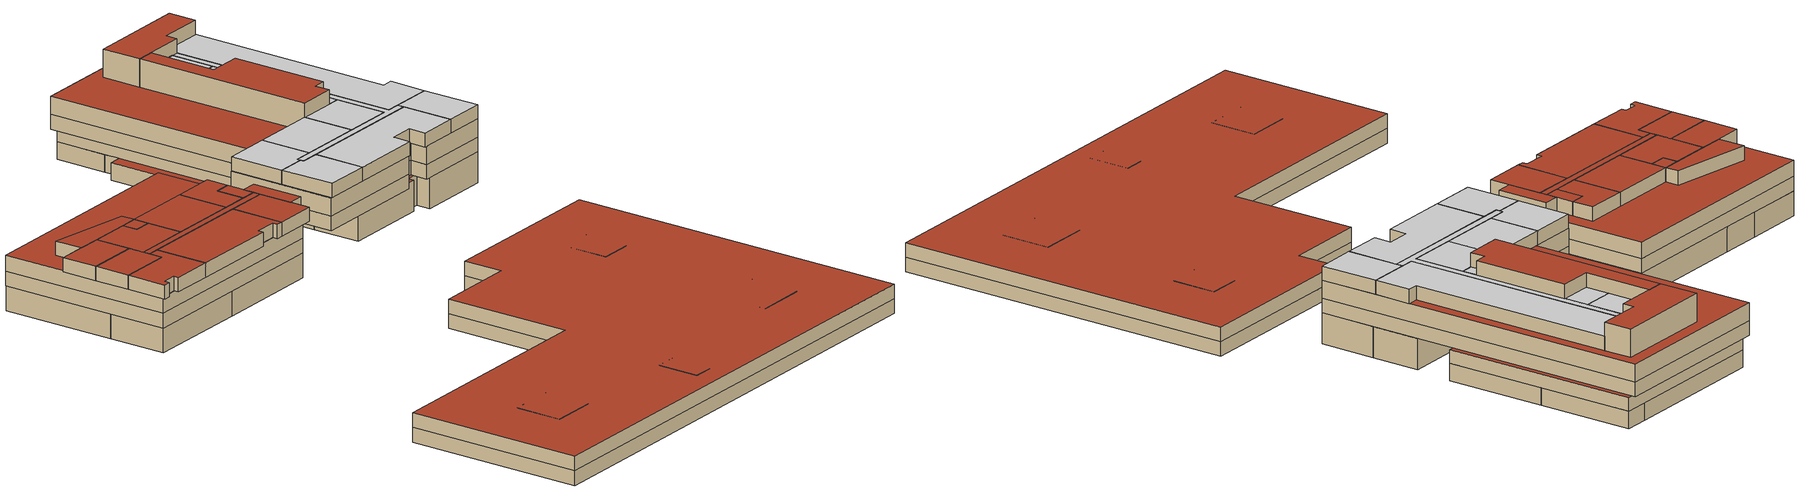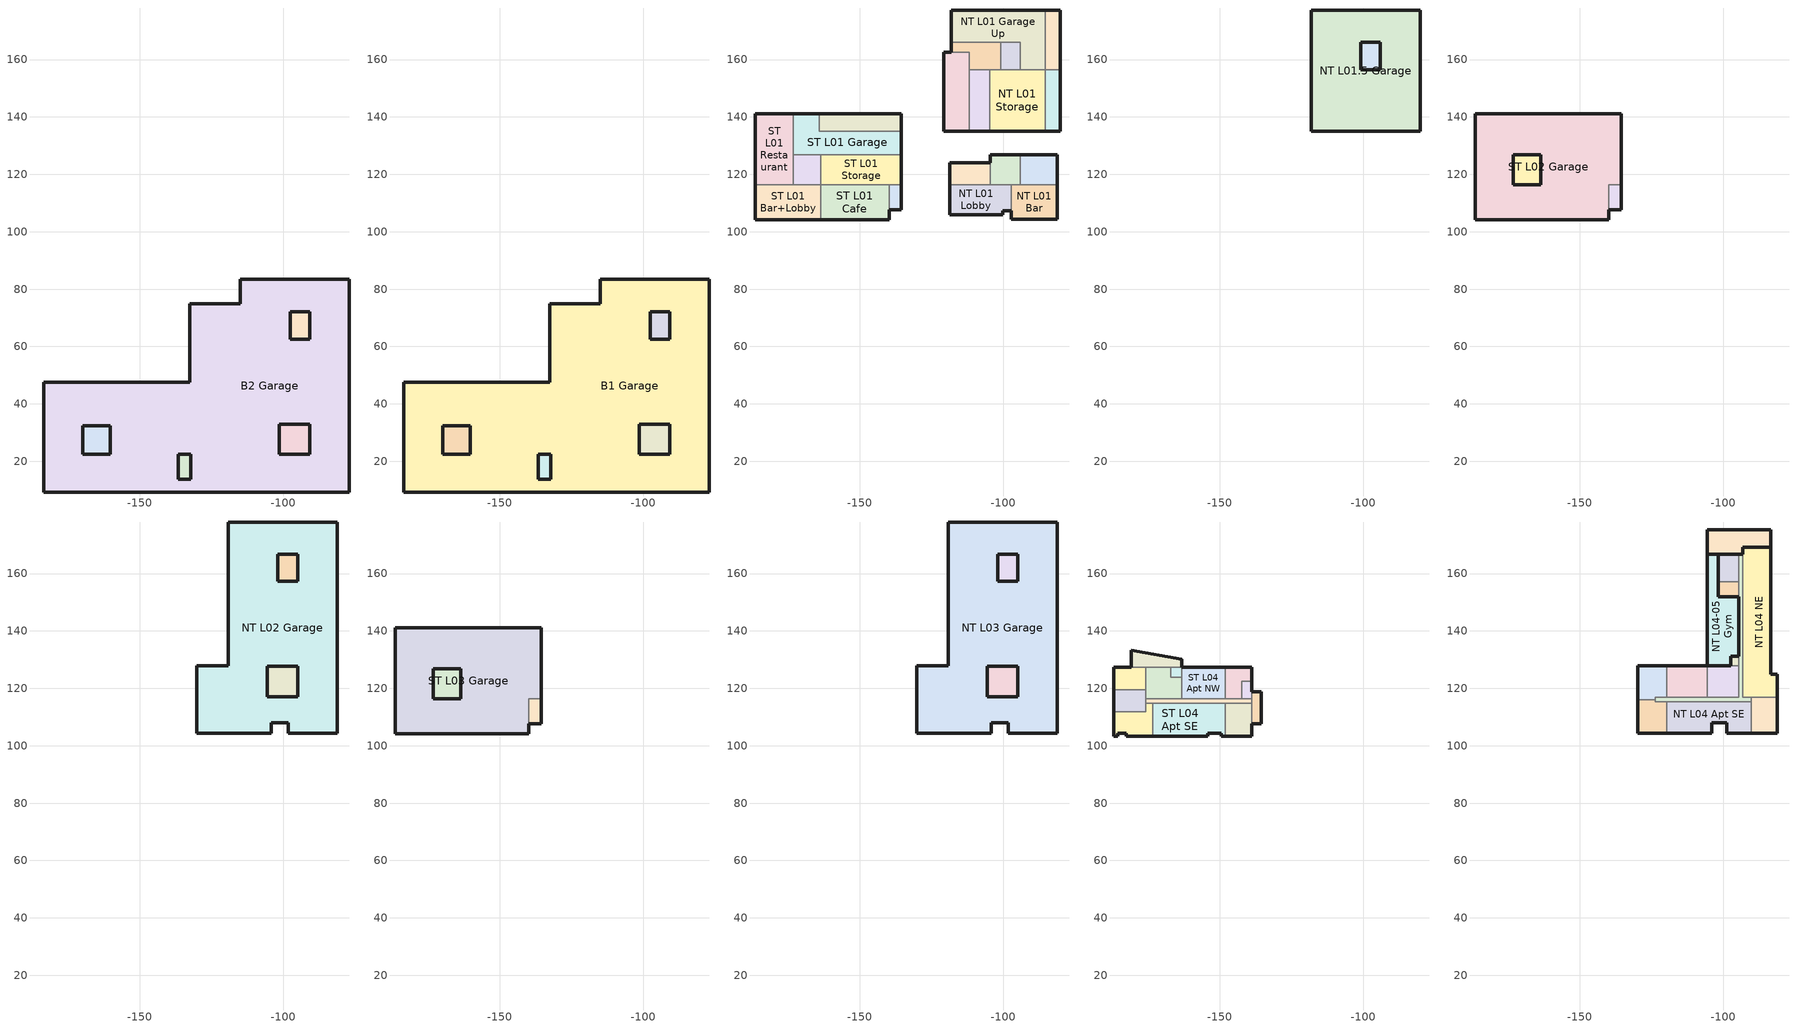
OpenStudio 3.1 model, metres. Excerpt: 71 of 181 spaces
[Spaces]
B2 NT Elevator W
 floor ground: -90.81,72.05 -90.81,62.55 -97.72,62.55 -97.72,72.05 z-6.1
 wall outside: -90.81,72.05 -97.72,72.05 -97.72,62.55 -90.81,62.55 -90.81,72.05 z-6.1:-3.05
B2 ST Stairs
 floor ground: -132.34,22.5 -132.34,13.66 -136.63,13.66 -136.63,22.5 z-6.1
 wall outside: -132.34,22.5 -136.63,22.5 -136.63,13.66 -132.34,13.66 -132.34,22.5 z-6.1:-3.05
B2 ST Elevator
 floor ground: -169.96,32.4 -160.41,32.4 -160.41,22.5 -169.96,22.5 z-6.1
 wall outside: -169.96,22.5 -160.41,22.5 -160.41,32.4 -169.96,32.4 -169.96,22.5 z-6.1:-3.05
B2 NT Elevator E
 floor ground: -90.81,32.96 -90.81,22.4 -101.39,22.4 -101.39,32.96 z-6.1
 wall outside: -90.81,22.4 -90.81,32.96 -101.39,32.96 -101.39,22.4 -90.81,22.4 z-6.1:-3.05
B2 Garage
 floor ground: -76.99,83.41 -76.99,9.29 -183.57,9.29 -183.57,47.47 -132.62,47.47 -132.62,74.87 -115.15,74.87 -115.15,83.41 z-6.1
 wall outside: -115.15,83.41 -115.15,74.87 -132.62,74.87 -132.62,47.47 -183.57,47.47 -183.57,9.29 -76.99,9.29 -76.99,83.41 -115.15,83.41 z-6.1:-3.05
B1 Garage
 floor to B2 Garage: -76.99,83.41 -76.99,9.29 -183.57,9.29 -183.57,47.47 -132.62,47.47 -132.62,74.87 -115.15,74.87 -115.15,83.41 z-3.05
 wall outside: -132.62,74.87 -132.62,47.47 -183.57,47.47 -183.57,9.29 -76.99,9.29 -76.99,83.41 -115.15,83.41 -115.15,74.87 -132.62,74.87 z-3.05:0
 roof outside: -76.99,9.29 -76.99,83.41 -115.15,83.41 -115.15,74.87 -132.62,74.87 -132.62,47.47 -183.57,47.47 -183.57,9.29 z0
B1 ST Stairs
 floor to B2 ST Stairs: -132.34,22.5 -132.34,13.66 -136.63,13.66 -136.63,22.5 z-3.05
 wall outside: -132.34,22.5 -136.63,22.5 -136.63,13.66 -132.34,13.66 -132.34,22.5 z-3.05:0
 roof outside: -132.34,13.66 -132.34,22.5 -136.63,22.5 -136.63,13.66 z0
B1 NT Elevator E
 floor to B2 NT Elevator E: -90.81,32.96 -90.81,22.4 -101.39,22.4 -101.39,32.96 z-3.05
 wall outside: -101.39,22.4 -90.81,22.4 -90.81,32.96 -101.39,32.96 -101.39,22.4 z-3.05:0
 roof outside: -90.81,22.4 -90.81,32.96 -101.39,32.96 -101.39,22.4 z0
B1 ST Elevator
 floor to B2 ST Elevator: -169.96,32.4 -160.41,32.4 -160.41,22.5 -169.96,22.5 z-3.05
 wall outside: -169.96,32.4 -169.96,22.5 -160.41,22.5 -160.41,32.4 -169.96,32.4 z-3.05:0
 roof outside: -160.41,22.5 -160.41,32.4 -169.96,32.4 -169.96,22.5 z0
B1 NT Elevator W
 floor to B2 NT Elevator W: -90.81,72.05 -90.81,62.55 -97.72,62.55 -97.72,72.05 z-3.05
 wall outside: -97.72,72.05 -97.72,62.55 -90.81,62.55 -90.81,72.05 -97.72,72.05 z-3.05:0
 roof outside: -90.81,62.55 -90.81,72.05 -97.72,72.05 -97.72,62.55 z0
ST L01 Bar+Lobby
 floor ground: -163.66,116.45 -163.66,104.11 -186.47,104.11 -186.47,116.45 z0
 wall outside: -186.47,116.45 -186.47,104.11 -163.66,104.11 z0:5.18
 wall to ST L01 Elevator: -163.66,116.45 -173.21,116.45 z0:5.18
 wall to ST L01 Cafe: -163.66,104.11 -163.66,116.45 z0:5.18
 wall to ST L01 Restaurant: -173.21,116.45 -186.47,116.45 z0:5.18
 roof outside: -163.66,104.11 -163.66,116.45 -186.47,116.45 -186.47,104.11 z5.18
ST L01 Cafe
 floor ground: -139.89,116.45 -139.89,104.11 -163.66,104.11 -163.66,116.45 z0
 wall outside: -163.66,104.11 -139.89,104.11 -139.89,107.62 z0:5.18
 wall to ST L01 Storage: -139.89,116.45 -163.66,116.45 z0:5.18
 wall to ST L01 Stairs: -139.89,107.62 -139.89,116.45 z0:5.18
 roof outside: -139.89,104.11 -139.89,116.45 -163.66,116.45 -163.66,104.11 z5.18
ST L01 Stairs
 floor ground: -139.89,116.45 -135.6,116.45 -135.6,107.62 -139.89,107.62 z0
 wall outside: -139.89,107.62 -135.6,107.62 -135.6,116.45 z0:5.18
 wall to ST L01 Storage: -135.6,116.45 -139.89,116.45 z0:5.18
 roof outside: -135.6,107.62 -135.6,116.45 -139.89,116.45 -139.89,107.62 z5.18
ST L01 Restaurant
 floor ground: -186.47,141.14 -173.21,141.14 -173.21,116.45 -186.47,116.45 z0
 wall outside: -173.21,141.14 -186.47,141.14 -186.47,116.45 z0:5.18
 wall to ST L01 Garage: -173.21,126.82 -173.21,141.14 z0:5.18
 wall to ST L01 Elevator: -173.21,116.45 -173.21,126.82 z0:5.18
 roof outside: -173.21,116.45 -173.21,141.14 -186.47,141.14 -186.47,116.45 z5.18
ST L01 Elevator
 floor ground: -163.66,126.82 -163.66,116.45 -173.21,116.45 -173.21,126.82 z0
 wall to ST L01 Garage: -163.66,126.82 -173.21,126.82 z0:5.18
 wall to ST L01 Storage: -163.66,116.45 -163.66,126.82 z0:5.18
 roof outside: -173.21,116.45 -163.66,116.45 -163.66,126.82 -173.21,126.82 z5.18
ST L01 Storage
 floor ground: -135.6,126.82 -135.6,116.45 -163.66,116.45 -163.66,126.82 z0
 wall outside: -135.6,116.45 -135.6,126.82 z0:5.18
 wall to ST L01 Garage: -135.6,126.82 -163.66,126.82 z0:5.18
 roof outside: -135.6,116.45 -135.6,126.82 -163.66,126.82 -163.66,116.45 z5.18
ST L01 Garage
 floor ground: -164.27,141.14 -164.27,135.05 -135.6,135.05 -135.6,126.82 -173.21,126.82 -173.21,141.14 z0
 wall outside: -164.27,141.14 -173.21,141.14 / -135.6,126.82 -135.6,135.05 z0:5.18
 wall to ST L01 Elec/Mech: -135.6,135.05 -164.27,135.05 -164.27,141.14 z0:5.18
 roof outside: -135.6,126.82 -135.6,135.05 -164.27,135.05 -164.27,141.14 -173.21,141.14 -173.21,126.82 z5.18
ST L01 Elec/Mech
 floor ground: -164.27,141.14 -135.6,141.14 -135.6,135.05 -164.27,135.05 z0
 wall outside: -135.6,135.05 -135.6,141.14 -164.27,141.14 z0:5.18
 roof outside: -135.6,135.05 -135.6,141.14 -164.27,141.14 -164.27,135.05 z5.18
NT L01 Bar
 floor ground: -81.27,116.35 -81.27,104.26 -97.27,104.26 -97.27,116.35 z0
 wall outside: -97.27,107.32 -97.27,104.26 -81.27,104.26 -81.27,116.35 z0:6.45
 wall to NT L01 Lobby: -97.27,116.35 -97.27,107.32 z0:6.45
 wall to NT L01 Elevator E: -94.07,116.35 -97.27,116.35 z0:6.45
 wall to NT L01 Loading: -81.27,116.35 -94.07,116.35 z0:6.45
 roof outside: -81.27,104.26 -81.27,116.35 -97.27,116.35 -97.27,104.26 z6.45
NT L01 Lobby
 floor ground: -118.81,116.35 -97.27,116.35 -97.27,107.32 -100.21,107.32 -100.21,105.95 -118.81,105.95 z0
 wall outside: -118.81,116.35 -118.81,105.95 -100.21,105.95 -100.21,107.32 -97.27,107.32 z0:6.45
 wall to NT L01 Elevator E: -97.27,116.35 -104.65,116.35 z0:6.45
 wall to NT L01 Mgmt: -104.65,116.35 -118.81,116.35 z0:6.45
 roof outside: -100.21,105.95 -100.21,107.32 -97.27,107.32 -97.27,116.35 -118.81,116.35 -118.81,105.95 z6.45
NT L01 Mgmt
 floor ground: -104.65,124.09 -104.65,116.35 -118.81,116.35 -118.81,124.09 z0
 wall outside: -104.65,124.09 -118.81,124.09 -118.81,116.35 z0:6.45
 wall to NT L01 Elevator E: -104.65,116.35 -104.65,124.09 z0:6.45
 roof outside: -104.65,116.35 -104.65,124.09 -118.81,124.09 -118.81,116.35 z6.45
NT L01 Elevator E
 floor ground: -94.07,126.82 -94.07,116.35 -104.65,116.35 -104.65,126.82 z0
 wall outside: -94.07,126.82 -104.65,126.82 -104.65,124.09 z0:6.45
 wall to NT L01 Loading: -94.07,116.35 -94.07,126.82 z0:6.45
 roof outside: -94.07,116.35 -94.07,126.82 -104.65,126.82 -104.65,116.35 z6.45
NT L01 Loading
 floor ground: -81.27,126.82 -81.27,116.35 -94.07,116.35 -94.07,126.82 z0
 wall outside: -81.27,116.35 -81.27,126.82 -94.07,126.82 z0:6.45
 roof outside: -81.27,116.35 -81.27,126.82 -94.07,126.82 -94.07,116.35 z6.45
NT L01 Storage Bike
 floor ground: -111.93,162.63 -111.93,135.05 -120.86,135.05 -120.86,162.63 z0
 wall outside: -118.25,162.63 -120.86,162.63 -120.86,135.05 -111.93,135.05 z0:3.66
 wall to NT L01 Corridor: -111.93,156.51 -111.93,162.63 -118.25,162.63 z0:3.66
 wall to NT L01 Garage Dn: -111.93,135.05 -111.93,156.51 z0:3.66
 roof outside: -111.93,135.05 -111.93,162.63 -120.86,162.63 -120.86,135.05 z3.66
NT L01 Garage Dn
 floor ground: -104.78,156.51 -104.78,135.05 -111.93,135.05 -111.93,156.51 z0
 wall outside: -111.93,135.05 -104.78,135.05 z0:3.66
 wall to NT L01 Corridor: -104.78,156.51 -111.93,156.51 z0:3.66
 wall to NT L01 Storage: -104.78,135.05 -104.78,156.51 z0:3.66
 roof outside: -104.78,135.05 -104.78,156.51 -111.93,156.51 -111.93,135.05 z3.66
NT L01 Storage
 floor ground: -85.48,156.51 -85.48,135.05 -104.78,135.05 -104.78,156.51 z0
 wall outside: -104.78,135.05 -85.48,135.05 z0:3.66
 wall to NT L01 Corridor: -100.98,156.51 -104.78,156.51 z0:3.66
 wall to NT L01 Elevator W: -94.07,156.51 -100.98,156.51 z0:3.66
 wall to NT L01 Garage Up: -85.48,156.51 -94.07,156.51 z0:3.66
 wall to NT L01 Misc: -85.48,135.05 -85.48,156.51 z0:3.66
 roof outside: -85.48,135.05 -85.48,156.51 -104.78,156.51 -104.78,135.05 z3.66
NT L01 Misc
 floor ground: -80.25,156.51 -80.25,135.05 -85.48,135.05 -85.48,156.51 z0
 wall outside: -85.48,135.05 -80.25,135.05 -80.25,156.51 z0:3.66
 wall to NT L01 Elec/Mech: -80.25,156.51 -85.48,156.51 z0:3.66
 roof outside: -80.25,135.05 -80.25,156.51 -85.48,156.51 -85.48,135.05 z3.66
NT L01 Garage Up
 floor ground: -85.48,177.21 -85.48,156.51 -94.07,156.51 -94.07,166.01 -118.25,166.01 -118.25,177.21 z0
 wall outside: -85.48,177.21 -118.25,177.21 -118.25,166.01 z0:3.66
 wall to NT L01 Elec/Mech: -85.48,156.51 -85.48,177.21 z0:3.66
 wall to NT L01 Elevator W: -100.98,166.01 -94.07,166.01 -94.07,156.51 z0:3.66
 wall to NT L01 Corridor: -118.25,166.01 -100.98,166.01 z0:3.66
 roof outside: -85.48,156.51 -85.48,177.21 -118.25,177.21 -118.25,166.01 -94.07,166.01 -94.07,156.51 z3.66
NT L01 Corridor
 floor ground: -100.98,166.01 -100.98,156.51 -111.93,156.51 -111.93,162.63 -118.25,162.63 -118.25,166.01 z0
 wall outside: -118.25,166.01 -118.25,162.63 z0:3.66
 wall to NT L01 Elevator W: -100.98,156.51 -100.98,166.01 z0:3.66
 roof outside: -100.98,156.51 -100.98,166.01 -118.25,166.01 -118.25,162.63 -111.93,162.63 -111.93,156.51 z3.66
NT L01 Elevator W
 floor ground: -94.07,166.01 -94.07,156.51 -100.98,156.51 -100.98,166.01 z0
NT L01 Elec/Mech
 floor ground: -80.25,177.21 -80.25,156.51 -85.48,156.51 -85.48,177.21 z0
 wall outside: -80.25,156.51 -80.25,177.21 -85.48,177.21 z0:3.66
 roof outside: -80.25,156.51 -80.25,177.21 -85.48,177.21 -85.48,156.51 z3.66
NT L01.5 Garage
 floor ground: -80.25,177.21 -80.25,135.05 -118.25,135.05 -118.25,177.21 z3.66
 wall outside: -80.25,177.21 -118.25,177.21 -118.25,135.05 -80.25,135.05 -80.25,177.21 z3.66:6.45
 roof outside: -80.25,135.05 -80.25,177.21 -118.25,177.21 -118.25,135.05 z6.45
NT L01.5 Elevator W
 floor to NT L01 Elevator W: -94.07,166.01 -94.07,156.51 -100.98,156.51 -100.98,166.01 z3.66
 wall outside: -100.98,166.01 -100.98,156.51 -94.07,156.51 -94.07,166.01 -100.98,166.01 z3.66:6.45
 roof outside: -94.07,156.51 -94.07,166.01 -100.98,166.01 -100.98,156.51 z6.45
ST L02 Garage
 floor ground: -186.5,141.14 -135.6,141.14 -135.6,116.45 -139.91,116.45 -139.91,104.11 -186.5,104.11 z5.18
 wall outside: -135.6,116.45 -135.6,141.14 -186.5,141.14 -186.5,104.11 -139.91,104.11 -139.91,107.62 z5.18:8.23
 wall to ST L02 Stair: -139.91,107.62 -139.91,116.45 -135.6,116.45 z5.18:8.23
ST L02 Stair
 floor ground: -135.6,116.45 -135.6,107.62 -139.91,107.62 -139.91,116.45 z5.18
 wall outside: -139.91,107.62 -135.6,107.62 -135.6,116.45 z5.18:8.23
ST L02 Elevator
 floor ground: -163.69,126.82 -163.69,116.45 -173.24,116.45 -173.24,126.82 z5.18
 wall outside: -163.69,126.82 -173.24,126.82 -173.24,116.45 -163.69,116.45 -163.69,126.82 z5.18:8.23
NT L02 Garage
 floor ground: -119.26,177.97 -81.27,177.97 -81.27,104.26 -98.28,104.26 -98.28,108.07 -104.28,108.07 -104.28,104.26 -130.18,104.26 -130.18,127.88 -119.26,127.88 z6.45
 wall outside: -98.28,104.26 -81.27,104.26 -81.27,177.97 -119.26,177.97 -119.26,127.88 -130.18,127.88 -130.18,104.26 -104.28,104.26 -104.28,108.07 -98.28,108.07 -98.28,104.26 z6.45:9.5
NT L02 Elevator E
 floor ground: -95.08,127.68 -95.08,117.11 -105.67,117.11 -105.67,127.68 z6.45
 wall outside: -105.67,127.68 -105.67,117.11 -95.08,117.11 -95.08,127.68 -105.67,127.68 z6.45:9.5
NT L02 Elevator W
 floor ground: -95.08,166.77 -95.08,157.27 -101.99,157.27 -101.99,166.77 z6.45
 wall outside: -101.99,166.77 -101.99,157.27 -95.08,157.27 -95.08,166.77 -101.99,166.77 z6.45:9.5
ST L03 Garage
 floor to ST L02 Garage: -135.6,141.14 -135.6,116.45 -139.91,116.45 -139.91,104.11 -186.5,104.11 -186.5,141.14 z8.23
 wall outside: -135.6,116.45 -135.6,141.14 -186.5,141.14 -186.5,104.11 -139.91,104.11 -139.91,107.62 z8.23:11.58
 wall to ST L03 Stairs: -139.91,107.62 -139.91,116.45 -135.6,116.45 z8.23:11.58
 roof outside: -139.91,104.11 -139.91,116.45 -135.6,116.45 -135.6,141.14 -186.5,141.14 -186.5,104.11 z11.58
ST L03 Stairs
 floor to ST L02 Stair: -135.6,116.45 -135.6,107.62 -139.91,107.62 -139.91,116.45 z8.23
 wall outside: -139.91,107.62 -135.6,107.62 -135.6,116.45 z8.23:11.58
 roof outside: -135.6,107.62 -135.6,116.45 -139.91,116.45 -139.91,107.62 z11.58
ST L03 Elevator
 floor to ST L02 Elevator: -163.69,126.82 -163.69,116.45 -173.24,116.45 -173.24,126.82 z8.23
 wall outside: -163.69,126.82 -173.24,126.82 -173.24,116.45 -163.69,116.45 -163.69,126.82 z8.23:11.58
 roof outside: -163.69,116.45 -163.69,126.82 -173.24,126.82 -173.24,116.45 z11.58
NT L03 Garage
 floor to NT L02 Garage: -81.27,177.97 -81.27,104.26 -98.28,104.26 -98.28,108.07 -104.28,108.07 -104.28,104.26 -130.18,104.26 -130.18,127.88 -119.26,127.88 -119.26,177.97 z9.5
 wall outside: -98.28,104.26 -81.27,104.26 -81.27,177.97 -119.26,177.97 -119.26,127.88 -130.18,127.88 -130.18,104.26 -104.28,104.26 -104.28,108.07 -98.28,108.07 -98.28,104.26 z9.5:13.26
 roof outside: -81.27,104.26 -81.27,177.97 -119.26,177.97 -119.26,127.88 -130.18,127.88 -130.18,104.26 -104.28,104.26 -104.28,108.07 -98.28,108.07 -98.28,104.26 z13.26
NT L03 Elevator E
 floor to NT L02 Elevator E: -95.08,127.68 -95.08,117.11 -105.67,117.11 -105.67,127.68 z9.5
 wall outside: -105.67,127.68 -105.67,117.11 -95.08,117.11 -95.08,127.68 -105.67,127.68 z9.5:13.26
 roof outside: -95.08,117.11 -95.08,127.68 -105.67,127.68 -105.67,117.11 z13.26
NT L03 Elevator W
 floor to NT L02 Elevator W: -95.08,166.77 -95.08,157.27 -101.99,157.27 -101.99,166.77 z9.5
 wall outside: -101.99,166.77 -101.99,157.27 -95.08,157.27 -95.08,166.77 -101.99,166.77 z9.5:13.26
 roof outside: -95.08,157.27 -95.08,166.77 -101.99,166.77 -101.99,157.27 z13.26
ST L04 Apt Corner S
 floor ground: -173.48,114.82 -173.48,103.3 -182.59,103.3 -182.59,104.39 -185.63,104.39 -185.63,103.3 -187.11,103.3 -187.11,111.9 -175.91,111.9 -175.91,114.82 z11.58
 wall outside: -187.11,111.9 -187.11,103.3 -185.63,103.3 -185.63,104.39 -182.59,104.39 -182.59,103.3 -173.48,103.3 z11.58:14.53
 wall to ST L04 Corridor: -173.48,114.82 -175.91,114.82 z11.58:14.53
 wall to ST L04 Apt SE: -173.48,103.3 -173.48,114.82 z11.58:14.53
 wall to ST L04 Apt SW: -175.91,114.82 -175.91,111.9 -187.11,111.9 z11.58:14.53
 roof outside: -173.48,103.3 -173.48,114.82 -175.91,114.82 -175.91,111.9 -187.11,111.9 -187.11,103.3 -185.63,103.3 -185.63,104.39 -182.59,104.39 -182.59,103.3 z14.53
ST L04 Apt SE
 floor ground: -148.16,114.82 -148.16,103.3 -149.57,103.3 -149.57,104.37 -154.34,104.37 -154.34,103.3 -173.48,103.3 -173.48,114.82 z11.58
 wall outside: -173.48,103.3 -154.34,103.3 -154.34,104.37 -149.57,104.37 -149.57,103.3 -148.16,103.3 z11.58:14.53
 wall to ST L04 Corridor: -148.16,114.82 -173.48,114.82 z11.58:14.53
 wall to ST L04 Apt Corner E: -148.16,103.3 -148.16,114.82 z11.58:14.53
 roof outside: -148.16,103.3 -148.16,114.82 -173.48,114.82 -173.48,103.3 -154.34,103.3 -154.34,104.37 -149.57,104.37 -149.57,103.3 z14.53
ST L04 Apt Corner E
 floor ground: -139,114.82 -139,103.3 -148.16,103.3 -148.16,114.82 z11.58
 wall outside: -148.16,103.3 -139,103.3 -139,107.62 z11.58:14.53
 wall to ST L04 Corridor: -139,114.82 -148.16,114.82 z11.58:14.53
 wall to ST L04 Stair Ext: -139,107.62 -139,114.82 z11.58:14.53
 roof outside: -139,103.3 -139,114.82 -148.16,114.82 -148.16,103.3 z14.53
ST L04 Stair Ext
 floor ground: -135.6,118.74 -135.6,107.62 -139,107.62 -139,118.74 z11.58
 wall outside: -139,107.62 -135.6,107.62 -135.6,118.74 -139,118.74 z11.58:14.53
 wall to ST L04 Corridor: -139,116.35 -139,114.82 z11.58:14.53
 wall to ST L04 Stair Int: -139,118.74 -139,116.35 z11.58:14.53
 roof outside: -135.6,107.62 -135.6,118.74 -139,118.74 -139,107.62 z14.53
ST L04 Apt SW
 floor ground: -175.91,119.55 -175.91,111.9 -187.11,111.9 -187.11,119.55 z11.58
 wall outside: -187.11,119.55 -187.11,111.9 z11.58:14.53
 wall to ST L04 Apt Corner W: -175.91,119.55 -187.11,119.55 z11.58:14.53
 wall to ST L04 Elevator: -175.91,116.35 -175.91,119.55 z11.58:14.53
 wall to ST L04 Corridor: -175.91,114.82 -175.91,116.35 z11.58:14.53
 roof outside: -175.91,111.9 -175.91,119.55 -187.11,119.55 -187.11,111.9 z14.53
ST L04 Corridor
 floor ground: -139,116.35 -139,114.82 -175.91,114.82 -175.91,116.35 z11.58
 wall to ST L04 Elevator: -163.38,116.35 -175.91,116.35 z11.58:14.53
 wall to ST L04 Apt NW: -148.16,116.35 -163.38,116.35 z11.58:14.53
 wall to ST L04 Apt Corner N: -142.43,116.35 -148.16,116.35 z11.58:14.53
 wall to ST L04 Stair Int: -139,116.35 -142.43,116.35 z11.58:14.53
 roof outside: -139,114.82 -139,116.35 -175.91,116.35 -175.91,114.82 z14.53
ST L04 Elevator
 floor ground: -175.91,127.27 -167.2,127.27 -167.2,123.95 -163.38,123.95 -163.38,116.35 -175.91,116.35 z11.58
 wall to ST L04 Kitchen: -167.2,127.27 -175.91,127.27 z11.58:14.53
 wall to ST L04 Restroom: -163.38,123.95 -167.2,123.95 -167.2,127.27 z11.58:14.53
 wall to ST L04 Apt NW: -163.38,116.35 -163.38,123.95 z11.58:14.53
 wall to ST L04 Apt Corner W: -175.91,127.27 -175.91,119.55 z11.58:14.53
 roof outside: -163.38,116.35 -163.38,123.95 -167.2,123.95 -167.2,127.27 -175.91,127.27 -175.91,116.35 z14.53
ST L04 Apt NW
 floor ground: -163.38,127.27 -148.16,127.27 -148.16,116.35 -163.38,116.35 z11.58
 wall outside: -148.16,127.27 -163.38,127.27 z11.58:14.53
 wall to ST L04 Restroom: -163.38,127.27 -163.38,123.95 z11.58:14.53
 wall to ST L04 Apt Corner N: -148.16,116.35 -148.16,127.27 z11.58:14.53
 roof outside: -148.16,116.35 -148.16,127.27 -163.38,127.27 -163.38,116.35 z14.53
ST L04 Apt Corner N
 floor ground: -148.16,127.27 -139,127.27 -139,122.5 -142.43,122.5 -142.43,116.35 -148.16,116.35 z11.58
 wall outside: -139,122.5 -139,127.27 -148.16,127.27 z11.58:14.53
 wall to ST L04 Stair Int: -142.43,116.35 -142.43,122.5 -139,122.5 z11.58:14.53
 roof outside: -142.43,116.35 -142.43,122.5 -139,122.5 -139,127.27 -148.16,127.27 -148.16,116.35 z14.53
ST L04 Stair Int
 floor ground: -139,122.5 -139,116.35 -142.43,116.35 -142.43,122.5 z11.58
 wall outside: -139,118.74 -139,122.5 z11.58:14.53
 roof outside: -139,116.35 -139,122.5 -142.43,122.5 -142.43,116.35 z14.53
ST L04 Apt Corner W
 floor ground: -175.91,127.27 -175.91,119.55 -187.11,119.55 -187.11,127.27 z11.58
 wall outside: -181.01,127.27 -187.11,127.27 -187.11,119.55 z11.58:14.53
 wall to ST L04 Kitchen: -175.91,127.27 -181.01,127.27 z11.58:14.53
 roof outside: -175.91,119.55 -175.91,127.27 -187.11,127.27 -187.11,119.55 z14.53
ST L04 Restroom
 floor ground: -163.38,127.27 -163.38,123.95 -167.2,123.95 -167.2,127.27 z11.58
 wall to ST L04 Kitchen: -163.38,127.27 -167.2,127.27 z11.58:14.53
 roof outside: -163.38,123.95 -163.38,127.27 -167.2,127.27 -167.2,123.95 z14.53
ST L04 Kitchen
 floor ground: -181.01,133.27 -163.38,130.18 -163.38,127.27 -181.01,127.27 z11.58
 wall outside: -163.38,127.27 -163.38,130.18 -181.01,133.27 -181.01,127.27 z11.58:14.53
 roof outside: -163.38,127.27 -163.38,130.18 -181.01,133.27 -181.01,127.27 z14.53
NT L04 Apt Corner S
 floor ground: -123.8,116.06 -123.8,115.31 -119.75,115.31 -119.75,104.26 -129.93,104.26 -129.93,116.06 z13.26
 wall outside: -129.93,116.06 -129.93,104.26 -119.75,104.26 z13.26:16.21
 wall to NT L04 Apt Corner W: -123.8,116.06 -129.93,116.06 z13.26:16.21
 wall to NT L04 Corridor: -119.75,115.31 -123.8,115.31 -123.8,116.06 z13.26:16.21
 wall to NT L04 Apt SE: -119.75,104.26 -119.75,115.31 z13.26:16.21
 ceiling to NT L05 Apt Corner S: -119.75,104.26 -119.75,115.31 -123.8,115.31 -123.8,116.06 -129.93,116.06 -129.93,104.26 z16.21
NT L04 Apt SE
 floor ground: -119.75,115.31 -90.28,115.31 -90.28,104.26 -98.79,104.26 -98.79,108.07 -104.02,108.07 -104.02,104.26 -119.75,104.26 z13.26
 wall outside: -119.75,104.26 -104.02,104.26 -104.02,108.07 -98.79,108.07 -98.79,104.26 -90.28,104.26 z13.26:16.21
 wall to NT L04 Corridor: -90.28,115.31 -119.75,115.31 z13.26:16.21
 wall to NT L04 Apt E: -90.28,104.26 -90.28,115.31 z13.26:16.21
 ceiling to NT L05 Apt SE: -90.28,104.26 -90.28,115.31 -119.75,115.31 -119.75,104.26 -104.02,104.26 -104.02,108.07 -98.79,108.07 -98.79,104.26 z16.21
NT L04 Apt E
 floor ground: -90.28,116.83 -81.27,116.83 -81.27,104.26 -90.28,104.26 z13.26
 wall outside: -90.28,104.26 -81.27,104.26 -81.27,116.83 z13.26:16.21
 wall to NT L04 Corridor: -90.28,116.83 -90.28,115.31 z13.26:16.21
 wall to NT L04 NE: -81.27,116.83 -90.28,116.83 z13.26:16.21
 ceiling to NT L05 Apt Corner E: -81.27,104.26 -81.27,116.83 -90.28,116.83 -90.28,104.26 z16.21
NT L04 Corridor
 floor ground: -93.19,166.72 -93.19,116.83 -90.28,116.83 -90.28,115.31 -123.8,115.31 -123.8,116.83 -94.72,116.83 -94.72,166.72 z13.26
 wall outside: -94.72,151.88 -94.72,131.14 / -93.19,166.72 -94.72,166.72 z13.26:16.21
 wall to NT L04 Apt Corner W: -119.75,116.83 -123.8,116.83 -123.8,116.06 z13.26:16.21
 wall to NT L04 Apt NW: -105.6,116.83 -119.75,116.83 z13.26:16.21
 wall to NT L04 Elevator E: -94.72,127.88 -94.72,116.83 -105.6,116.83 z13.26:16.21
 wall to NT L04 Elec: -94.72,131.14 -94.72,127.88 z13.26:16.21
 wall to NT L04 Gym Restroom: -94.72,157.18 -94.72,151.88 z13.26:16.21
 wall to NT L04 Elevator W: -94.72,166.72 -94.72,157.18 z13.26:16.21
 wall to NT L04 NE: -90.28,116.83 -93.19,116.83 -93.19,166.72 z13.26:16.21
 ceiling to NT L05 Corridor: -90.28,115.31 -90.28,116.83 -93.19,116.83 -93.19,166.72 -94.72,166.72 -94.72,116.83 -123.8,116.83 -123.8,115.31 z16.21
NT L04 Apt Corner W
 floor ground: -119.75,127.88 -119.75,116.83 -123.8,116.83 -123.8,116.06 -129.93,116.06 -129.93,127.88 z13.26
 wall outside: -119.75,127.88 -129.93,127.88 -129.93,116.06 z13.26:16.21
 wall to NT L04 Apt NW: -119.75,116.83 -119.75,127.88 z13.26:16.21
 ceiling to NT L05 Apt Corner W: -123.8,116.06 -123.8,116.83 -119.75,116.83 -119.75,127.88 -129.93,127.88 -129.93,116.06 z16.21
NT L04 Apt NW
 floor ground: -105.6,127.88 -105.6,116.83 -119.75,116.83 -119.75,127.88 z13.26
 wall outside: -105.6,127.88 -119.75,127.88 z13.26:16.21
 wall to NT L04 Elevator E: -105.6,116.83 -105.6,127.88 z13.26:16.21
 ceiling to NT L05 Apt NW: -105.6,116.83 -105.6,127.88 -119.75,127.88 -119.75,116.83 z16.21
NT L04 Elevator E
 floor ground: -94.72,127.88 -94.72,116.83 -105.6,116.83 -105.6,127.88 z13.26
 wall outside: -97.46,127.88 -105.6,127.88 z13.26:16.21
 wall to NT L04 Elec: -94.72,127.88 -97.46,127.88 z13.26:16.21
 ceiling to NT L05 Elevator E: -94.72,116.83 -94.72,127.88 -105.6,127.88 -105.6,116.83 z16.21
NT L04 NE
 floor ground: -83.55,169.22 -83.55,124.83 -81.27,124.83 -81.27,116.83 -93.19,116.83 -93.19,169.22 z13.26
 wall outside: -81.27,116.83 -81.27,124.83 -83.55,124.83 -83.55,169.22 -93.19,169.22 -93.19,166.72 z13.26:16.21
 ceiling to NT L05 Apt NE: -81.27,116.83 -81.27,124.83 -83.55,124.83 -83.55,169.22 -93.19,169.22 -93.19,116.83 z16.21
NT L04-05 Gym
 floor ground: -101.84,166.72 -101.84,151.88 -94.72,151.88 -94.72,131.14 -97.46,131.14 -97.46,127.88 -105.6,127.88 -105.6,166.72 z13.26
 wall outside: -101.84,166.72 -105.6,166.72 -105.6,127.88 -97.46,127.88 -97.46,131.14 -94.72,131.14 -94.72,151.88 -101.84,151.88 z13.26:19.15; -101.84,151.88,19.15 -101.84,151.88,16.21 -101.84,157.18,16.21 -101.84,157.18,13.26 -101.84,166.72,13.26 -101.84,166.72,19.15
 wall to NT L04 Gym Restroom: -101.84,151.88 -101.84,157.18 z13.26:16.21
 roof outside: -97.46,127.88 -97.46,131.14 -94.72,131.14 -94.72,151.88 -101.84,151.88 -101.84,166.72 -105.6,166.72 -105.6,127.88 z19.15
NT L04 Elec
 floor ground: -94.72,131.14 -94.72,127.88 -97.46,127.88 -97.46,131.14 z13.26
 wall outside: -94.72,131.14 -97.46,131.14 -97.46,127.88 z13.26:16.21
 ceiling to NT L05 Elec: -94.72,127.88 -94.72,131.14 -97.46,131.14 -97.46,127.88 z16.21
NT L04 Gym Restroom
 floor ground: -94.72,157.18 -94.72,151.88 -101.84,151.88 -101.84,157.18 z13.26
 wall outside: -101.84,151.88 -94.72,151.88 z13.26:16.21
 wall to NT L04 Elevator W: -94.72,157.18 -101.84,157.18 z13.26:16.21
 ceiling to NT L05 Gym Restroom: -94.72,151.88 -94.72,157.18 -101.84,157.18 -101.84,151.88 z16.21
NT L04 Elevator W
 floor ground: -94.72,166.72 -94.72,157.18 -101.84,157.18 -101.84,166.72 z13.26
 wall outside: -101.84,166.72 -101.84,157.18 z13.26:16.21
 wall to NT L04-05 Fitness: -94.72,166.72 -101.84,166.72 z13.26:16.21
 ceiling to NT L05 Elevator W: -94.72,157.18 -94.72,166.72 -101.84,166.72 -101.84,157.18 z16.21
NT L04-05 Fitness
 floor ground: -83.55,175.28 -83.55,169.22 -93.19,169.22 -93.19,166.72 -105.6,166.72 -105.6,175.28 z13.26
 wall outside: -93.19,166.72 -93.19,169.22 -83.55,169.22 -83.55,175.28 -105.6,175.28 -105.6,166.72 z13.26:19.15; -105.6,166.72 -101.84,166.72 z13.26:16.21; -105.6,166.72,19.15 -105.6,166.72,16.21 -94.72,166.72,16.21 -94.72,166.72,13.26 -93.19,166.72,13.26 -93.19,166.72,19.15
 roof outside: -93.19,166.72 -93.19,169.22 -83.55,169.22 -83.55,175.28 -105.6,175.28 -105.6,166.72 z19.15
[Building]
Building 1: Space Type=90.1-2007 - MidriseApartment - Apartment; Default Construction Set=90.1-2007 - CZ5-6 - MidriseApartment
[ClimateZones]
Climate Zone Institution Name 1=ASHRAE; Climate Zone Document Name 1=ANSI/ASHRAE Standard 169; Climate Zone Document Year 1=2006; Climate Zone Institution Name 2=CEC; Climate Zone Document Name 2=California Climate Zone Descriptions; Climate Zone Document Year 2=1995
[Site]
Site 1: Latitude {deg}=39.83; Longitude {deg}=-104.65; Time Zone {hr}=-7; Elevation {m}=1650
[SizingPeriod:DesignDay] Barometric Pressure {Pa}=83011; Sky Clearness=0; Rain Indicator=0; Snow Indicator=0; Day of Month=21; Daylight Saving Time Indicator=0; Dry-Bulb Temperature Range Modifier Type=DefaultMultipliers
Name | Maximum Dry-Bulb Temperature {C} | Daily Dry-Bulb Temperature Range {deltaC} | Humidity Indicating Conditions at Maximum Dry-Bulb | Wind Speed {m/s} | Wind Direction {deg} | Month | Day Type | Humidity Indicating Type | Solar Model Indicator | ASHRAE Taub | ASHRAE Taud
Denver Intl Ap Ann Clg .4% Condns WB=>MDB | 27.3 | 15.2 | 18.3 | 4.2 | 80 | 7 | SummerDesignDay | Wetbulb | ASHRAETau | 0.424 | 2.012
Denver Intl Ap Ann Clg .4% Condns DP=>MDB | 19.9 | 15.2 | 16 | 4.2 | 80 | 7 | SummerDesignDay | Dewpoint | ASHRAETau | 0.424 | 2.012
Denver Intl Ap Ann Htg 99.6% Condns DB | -17.4 | 0 | -17.4 | 3.3 | 160 | 12 | WinterDesignDay | Wetbulb | ASHRAEClearSky
Denver Intl Ap Ann Htg Wind 99.6% Condns WS=>MCDB | 1.8 | 0 | 1.8 | 14.1 | 160 | 12 | WinterDesignDay | Wetbulb | ASHRAEClearSky
[DefaultConstructionSet]
90.1-2007 - CZ5-6 - MidriseApartment: Default Exterior Surface Constructions=Default Surface Constructions 22; Default Interior Surface Constructions=Default Surface Constructions 23; Default Ground Contact Surface Constructions=Default Surface Constructions 24; Default Exterior SubSurface Constructions=Default Sub Surface Constructions 15; Default Interior SubSurface Constructions=Default Sub Surface Constructions 16; Interior Partition Construction=Interior Partition
[DefaultSurfaceConstructions]
Name | Floor Construction | Wall Construction | Roof Ceiling Construction
Default Surface Constructions 22 | ExtSlabCarpet 4in ClimateZone 1-8 | ASHRAE 90.1-2007 ExtWall SteelFrame ClimateZone alt-res 2-6 | ASHRAE 90.1-2007 ExtRoof IEAD ClimateZone 2-8
Default Surface Constructions 23 | Interior Floor | Interior Wall | Interior Ceiling
Default Surface Constructions 24 | ExtSlabCarpet 4in ClimateZone 1-8 | ExtSlabCarpet 4in ClimateZone 1-8 | ExtSlabCarpet 4in ClimateZone 1-8
[Construction]
ExtSlabCarpet 4in ClimateZone 1-8: MAT-CC05 4 HW CONCRETE, CP02 CARPET PAD
Interior Floor: F16 Acoustic tile, F05 Ceiling air space resistance, M11 100mm lightweight concrete
Interior Wall: G01a 19mm gypsum board, F04 Wall air space resistance, G01a 19mm gypsum board
Interior Ceiling: M11 100mm lightweight concrete, F05 Ceiling air space resistance, F16 Acoustic tile
Exterior Door: F08 Metal surface, I01 25mm insulation board
Interior Window: Clear 3mm
Interior Door; Interior Partition: G05 25mm wood
ASHRAE 90.1-2007 ExtWall SteelFrame ClimateZone alt-res 2-6: Wood Siding, Steel Frame Wall Insulation R-13.81 IP, 1/2IN Gypsum
ASHRAE 90.1-2007 ExtRoof IEAD ClimateZone 2-8: Roof Membrane, IEAD Roof Insulation R-19.72 IP, Metal Decking
ASHRAE 90.1-2007 ExtWindow Metal ClimateZone 4-6: Fixed Window 3.12/0.40/0.31
[Material] Thermal Absorptance=0.9
Name | Roughness | Thickness {m} | Conductivity {W/m-K} | Density {kg/m3} | Specific Heat {J/kg-K} | Solar Absorptance | Visible Absorptance
MAT-CC05 4 HW CONCRETE | Rough | 0.1016 | 1.311 | 2240 | 836.8 | 0.85 | 0.85
1/2IN Gypsum | Smooth | 0.0127 | 0.16 | 784.9 | 830 | 0.4 | 0.4
Roof Membrane | VeryRough | 0.0095 | 0.16 | 1121.29 | 1460 | 0.7 | 0.7
Metal Decking | MediumSmooth | 0.0015 | 45.006 | 7680 | 418.4 | 0.6 | 0.6
F16 Acoustic tile | MediumSmooth | 0.0191 | 0.06 | 368 | 590 | 0.3 | 0.3
M11 100mm lightweight concrete | MediumRough | 0.1016 | 0.53 | 1280 | 840 | 0.5 | 0.5
G01a 19mm gypsum board | MediumSmooth | 0.019 | 0.16 | 800 | 1090 | 0.4 | 0.4
F08 Metal surface | Smooth | 0.0008 | 45.28 | 7824 | 500 | 0.7 | 0.7
I01 25mm insulation board | MediumRough | 0.0254 | 0.03 | 43 | 1210 | 0.6 | 0.6
G05 25mm wood | MediumSmooth | 0.0254 | 0.15 | 608 | 1630 | 0.5 | 0.5
Wood Siding | MediumSmooth | 0.01 | 0.11 | 544.62 | 1210 | 0.78 | 0.78
Steel Frame Wall Insulation R-13.81 IP | MediumRough | 0.119155 | 0.049 | 265 | 836.8 | 0.7 | 0.7
IEAD Roof Insulation R-19.72 IP | MediumRough | 0.170137 | 0.049 | 265 | 836.8 | 0.7 | 0.7
[Material:NoMass]
CP02 CARPET PAD: Roughness=Smooth; Thermal Resistance {m2-K/W}=0.1; Thermal Absorptance=0.9; Solar Absorptance=0.8; Visible Absorptance=0.8
[Material:AirGap]
Name | Thermal Resistance {m2-K/W}
F05 Ceiling air space resistance | 0.18
F04 Wall air space resistance | 0.15
[DefaultSubSurfaceConstructions]
Name | Fixed Window Construction | Operable Window Construction | Door Construction | Tubular Daylight Dome Construction | Tubular Daylight Diffuser Construction
Default Sub Surface Constructions 15 | ASHRAE 90.1-2007 ExtWindow Metal ClimateZone 4-6 | ASHRAE 90.1-2007 ExtWindow Metal ClimateZone 4-6 | Exterior Door | Interior Window | Interior Window
Default Sub Surface Constructions 16 | Interior Window | Interior Window | Interior Door
[WindowMaterial:Glazing]
Clear 3mm: Optical Data Type=SpectralAverage; Thickness {m}=0.003; Solar Transmittance at Normal Incidence=0.837; Front Side Solar Reflectance at Normal Incidence=0.075; Back Side Solar Reflectance at Normal Incidence=0; Visible Transmittance at Normal Incidence=0.898; Front Side Visible Reflectance at Normal Incidence=0.081; Back Side Visible Reflectance at Normal Incidence=0; Infrared Transmittance at Normal Incidence=0; Front Side Infrared Hemispherical Emissivity=0.84; Back Side Infrared Hemispherical Emissivity=0.84; Conductivity {W/m-K}=0.9; Dirt Correction Factor for Solar and Visible Transmittance=1; Solar Diffusing=No
[WindowMaterial:SimpleGlazingSystem]
Fixed Window 3.12/0.40/0.31: U-Factor {W/m2-K}=3.12304; Solar Heat Gain Coefficient=0.4; Visible Transmittance=0.31
[SpaceType] Standards Building Type=MidriseApartment
Name | Default Schedule Set | Standards Space Type | Design Specification Outdoor Air Object
90.1-2007 - MidriseApartment - Apartment | 90.1-2007 - MidriseApartment - Apartment Schedule Set | Apartment
90.1-2007 - MidriseApartment - Corridor | 90.1-2007 - MidriseApartment - Corridor Schedule Set | Corridor | 90.1-2007 - MidriseApartment - Corridor Ventilation
[DefaultScheduleSet] Infiltration Schedule=MidriseApartment Infil
Name | Number of People Schedule | People Activity Level Schedule | Lighting Schedule | Electric Equipment Schedule
90.1-2007 - MidriseApartment - Apartment Schedule Set | MidriseApartment Apartment Occ | MidriseApartment Activity | MidriseApartment Apartment Light | MidriseApartment Apartment Equip
90.1-2007 - MidriseApartment - Corridor Schedule Set |  |  | MidriseApartment Corridor Light
[Lights:Definition] Design Level Calculation Method=Watts/Area
Name | Watts per Space Floor Area {W/m2}
90.1-2007 - MidriseApartment - Apartment Lights Definition | 11.8403
90.1-2007 - MidriseApartment - Corridor Lights Definition | 5.38196
[Lights]
Name | Lights Definition | Space or SpaceType
90.1-2007 - MidriseApartment - Apartment Lights | 90.1-2007 - MidriseApartment - Apartment Lights Definition | 90.1-2007 - MidriseApartment - Apartment
90.1-2007 - MidriseApartment - Corridor Lights | 90.1-2007 - MidriseApartment - Corridor Lights Definition | 90.1-2007 - MidriseApartment - Corridor
[DesignSpecification:OutdoorAir]
90.1-2007 - MidriseApartment - Corridor Ventilation: Outdoor Air Method=Sum; Outdoor Air Flow per Floor Area {m3/s-m2}=0.0003048
[People:Definition]
90.1-2007 - MidriseApartment - Apartment People Definition: Number of People Calculation Method=People/Area; People per Space Floor Area {person/m2}=0.0283091; Fraction Radiant=0.3
[People]
90.1-2007 - MidriseApartment - Apartment People: People Definition=90.1-2007 - MidriseApartment - Apartment People Definition; Space or SpaceType=90.1-2007 - MidriseApartment - Apartment
[SpaceInfiltration:DesignFlowRate] Design Flow Rate Calculation Method=Flow/ExteriorArea; Flow per Exterior Surface Area {m3/s-m2}=0.000226568
Name | Space or SpaceType
90.1-2007 - MidriseApartment - Apartment Infiltration | 90.1-2007 - MidriseApartment - Apartment
90.1-2007 - MidriseApartment - Corridor Infiltration | 90.1-2007 - MidriseApartment - Corridor
[ElectricEquipment:Definition]
90.1-2007 - MidriseApartment - Apartment Electric Equipment Definition: Design Level Calculation Method=Watts/Area; Watts per Space Floor Area {W/m2}=3.87501
[ElectricEquipment]
90.1-2007 - MidriseApartment - Apartment Electric Equipment: Electric Equipment Definition=90.1-2007 - MidriseApartment - Apartment Electric Equipment Definition; Space or SpaceType=90.1-2007 - MidriseApartment - Apartment
[BuildingStory] Nominal Z Coordinate {m}=0
Name | Nominal Floor to Floor Height {m}
Building Story 1; Building Story 6 | 3.048
Building Story 2 | 5.1816
Building Story 3 | 6.4516
Building Story 4 | 3.6576
Building Story 5 | 2.794
Building Story 7 | 3.3528
Building Story 8 | 3.7592
Building Story 9 | 2.9464
[Space]
Name | Default Construction Set | Building Story | Thermal Zone | Space Type
B1 Garage | 90.1-2007 - CZ5-6 - MidriseApartment | Building Story 1 | Thermal Zone 36
B1 ST Stairs | 90.1-2007 - CZ5-6 - MidriseApartment | Building Story 1 | Thermal Zone 162 | 90.1-2007 - MidriseApartment - Corridor
B1 NT Elevator E | 90.1-2007 - CZ5-6 - MidriseApartment | Building Story 1 | Thermal Zone 91 | 90.1-2007 - MidriseApartment - Corridor
B1 ST Elevator | 90.1-2007 - CZ5-6 - MidriseApartment | Building Story 1 | Thermal Zone 20 | 90.1-2007 - MidriseApartment - Corridor
B1 NT Elevator W | 90.1-2007 - CZ5-6 - MidriseApartment | Building Story 1 | Thermal Zone 61 | 90.1-2007 - MidriseApartment - Corridor
B2 NT Elevator W | 90.1-2007 - CZ5-6 - MidriseApartment | Building Story 1 | Thermal Zone 13 | 90.1-2007 - MidriseApartment - Corridor
B2 ST Stairs | 90.1-2007 - CZ5-6 - MidriseApartment | Building Story 1 | Thermal Zone 14 | 90.1-2007 - MidriseApartment - Corridor
B2 ST Elevator | 90.1-2007 - CZ5-6 - MidriseApartment | Building Story 1 | Thermal Zone 27 | 90.1-2007 - MidriseApartment - Corridor
B2 NT Elevator E | 90.1-2007 - CZ5-6 - MidriseApartment | Building Story 1 | Thermal Zone 149 | 90.1-2007 - MidriseApartment - Corridor
B2 Garage | 90.1-2007 - CZ5-6 - MidriseApartment | Building Story 1 | Thermal Zone 145
ST L01 Bar+Lobby |  | Building Story 2 | Thermal Zone 1
ST L01 Cafe |  | Building Story 2 | Thermal Zone 127
ST L01 Stairs |  | Building Story 2 | Thermal Zone 18
ST L01 Restaurant |  | Building Story 2 | Thermal Zone 87
ST L01 Elevator |  | Building Story 2 | Thermal Zone 51
ST L01 Storage |  | Building Story 2 | Thermal Zone 173
ST L01 Garage |  | Building Story 2 | Thermal Zone 98
ST L01 Elec/Mech |  | Building Story 2 | Thermal Zone 9
NT L01 Bar |  | Building Story 3 | Thermal Zone 117
NT L01 Lobby |  | Building Story 3 | Thermal Zone 76
NT L01 Mgmt |  | Building Story 3 | Thermal Zone 17
NT L01 Elevator E |  | Building Story 3 | Thermal Zone 54
NT L01 Loading |  | Building Story 3 | Thermal Zone 24
NT L01 Storage Bike |  | Building Story 4 | Thermal Zone 96
NT L01 Garage Dn |  | Building Story 4 | Thermal Zone 80
NT L01 Storage |  | Building Story 4 | Thermal Zone 140
NT L01 Misc |  | Building Story 4 | Thermal Zone 78
NT L01 Garage Up |  | Building Story 4 | Thermal Zone 167
NT L01 Corridor |  | Building Story 4 | Thermal Zone 122
NT L01 Elevator W |  | Building Story 4 | Thermal Zone 160
NT L01 Elec/Mech |  | Building Story 4 | Thermal Zone 64
NT L01.5 Garage |  | Building Story 5 | Thermal Zone 86
NT L01.5 Elevator W |  | Building Story 5 | Thermal Zone 92
NT L02 Garage |  | Building Story 6 | Thermal Zone 174
ST L02 Garage |  | Building Story 6 | Thermal Zone 159
ST L02 Stair |  | Building Story 6 | Thermal Zone 16
NT L02 Elevator E |  | Building Story 6 | Thermal Zone 84
ST L02 Elevator |  | Building Story 6 | Thermal Zone 136
NT L02 Elevator W |  | Building Story 6 | Thermal Zone 70
ST L03 Garage |  | Building Story 7 | Thermal Zone 32
ST L03 Stairs |  | Building Story 7 | Thermal Zone 106
ST L03 Elevator |  | Building Story 7 | Thermal Zone 65
NT L03 Garage |  | Building Story 8 | Thermal Zone 43
NT L03 Elevator E |  | Building Story 8 | Thermal Zone 101
NT L03 Elevator W |  | Building Story 8 | Thermal Zone 59
ST L04 Apt Corner S |  | Building Story 9 | Thermal Zone 130
ST L04 Apt SE |  | Building Story 9 | Thermal Zone 40
ST L04 Apt Corner E |  | Building Story 9 | Thermal Zone 126
NT L04 Apt Corner S |  | Building Story 9 | Thermal Zone 146
NT L04 Apt SE |  | Building Story 9 | Thermal Zone 141
NT L04 Apt E |  | Building Story 9 | Thermal Zone 85
ST L04 Stair Ext |  | Building Story 9 | Thermal Zone 31
ST L04 Apt SW |  | Building Story 9 | Thermal Zone 23
NT L04 Corridor |  | Building Story 9 | Thermal Zone 137
ST L04 Corridor |  | Building Story 9 | Thermal Zone 150
NT L04 Apt Corner W |  | Building Story 9 | Thermal Zone 169
NT L04 Apt NW |  | Building Story 9 | Thermal Zone 15
NT L04 Elevator E |  | Building Story 9 | Thermal Zone 151
NT L04 NE |  | Building Story 9 | Thermal Zone 152
ST L04 Elevator |  | Building Story 9 | Thermal Zone 164
ST L04 Apt NW |  | Building Story 9 | Thermal Zone 110
ST L04 Apt Corner N |  | Building Story 9 | Thermal Zone 156
ST L04 Stair Int |  | Building Story 9 | Thermal Zone 118
ST L04 Apt Corner W |  | Building Story 9 | Thermal Zone 93
ST L04 Restroom |  | Building Story 9 | Thermal Zone 79
NT L04-05 Gym |  | Building Story 9 | Thermal Zone 147
NT L04 Elec |  | Building Story 9 | Thermal Zone 124
ST L04 Kitchen |  | Building Story 9 | Thermal Zone 28
NT L04 Gym Restroom |  | Building Story 9 | Thermal Zone 52
NT L04 Elevator W |  | Building Story 9 | Thermal Zone 111
NT L04-05 Fitness |  | Building Story 9 | Thermal Zone 19
[ThermalZone] Use Ideal Air Loads=Yes
Thermal Zone 1; Thermal Zone 9; Thermal Zone 13; Thermal Zone 14; Thermal Zone 15; Thermal Zone 16; Thermal Zone 17; Thermal Zone 18; Thermal Zone 19; Thermal Zone 20; Thermal Zone 23; Thermal Zone 24; Thermal Zone 27; Thermal Zone 28; Thermal Zone 31; Thermal Zone 32; Thermal Zone 36; Thermal Zone 40; Thermal Zone 43; Thermal Zone 51; Thermal Zone 52; Thermal Zone 54; Thermal Zone 59; Thermal Zone 61; Thermal Zone 64; Thermal Zone 65; Thermal Zone 70; Thermal Zone 76; Thermal Zone 78; Thermal Zone 79; Thermal Zone 80; Thermal Zone 84; Thermal Zone 85; Thermal Zone 86; Thermal Zone 87; Thermal Zone 91; Thermal Zone 92; Thermal Zone 93; Thermal Zone 96; Thermal Zone 98; Thermal Zone 101; Thermal Zone 106; Thermal Zone 110; Thermal Zone 111; Thermal Zone 117; Thermal Zone 118; Thermal Zone 122; Thermal Zone 124; Thermal Zone 126; Thermal Zone 127; Thermal Zone 130; Thermal Zone 136; Thermal Zone 137; Thermal Zone 140; Thermal Zone 141; Thermal Zone 145; Thermal Zone 146; Thermal Zone 147; Thermal Zone 149; Thermal Zone 150; Thermal Zone 151; Thermal Zone 152; Thermal Zone 156; Thermal Zone 159; Thermal Zone 160; Thermal Zone 162; Thermal Zone 164; Thermal Zone 167; Thermal Zone 169; Thermal Zone 173; Thermal Zone 174
[Sizing:Zone] Zone Cooling Design Supply Air Temperature Input Method=SupplyAirTemperature; Zone Cooling Design Supply Air Temperature {C}=14; Zone Cooling Design Supply Air Temperature Difference {deltaC}=11.11; Zone Heating Design Supply Air Temperature Input Method=SupplyAirTemperature; Zone Heating Design Supply Air Temperature {C}=40; Zone Heating Design Supply Air Temperature Difference {deltaC}=11.11; Zone Cooling Design Supply Air Humidity Ratio {kg-H2O/kg-air}=0.0085; Zone Heating Design Supply Air Humidity Ratio {kg-H2O/kg-air}=0.008; Cooling Design Air Flow Method=DesignDay; Heating Design Air Flow Method=DesignDay; Account for Dedicated Outdoor Air System=No; Dedicated Outdoor Air System Control Strategy=NeutralSupplyAir; Dedicated Outdoor Air Low Setpoint Temperature for Design {C}=Autosize; Dedicated Outdoor Air High Setpoint Temperature for Design {C}=Autosize
Thermal Zone 1; Thermal Zone 2; Thermal Zone 3; Thermal Zone 4; Thermal Zone 5; Thermal Zone 6; Thermal Zone 7; Thermal Zone 8; Thermal Zone 9; Thermal Zone 10; Thermal Zone 11; Thermal Zone 12; Thermal Zone 13; Thermal Zone 14; Thermal Zone 15; Thermal Zone 16; Thermal Zone 17; Thermal Zone 18; Thermal Zone 19; Thermal Zone 20; Thermal Zone 21; Thermal Zone 22; Thermal Zone 23; Thermal Zone 24; Thermal Zone 25; Thermal Zone 26; Thermal Zone 27; Thermal Zone 28; Thermal Zone 29; Thermal Zone 30; Thermal Zone 31; Thermal Zone 32; Thermal Zone 33; Thermal Zone 34; Thermal Zone 35; Thermal Zone 36; Thermal Zone 37; Thermal Zone 38; Thermal Zone 39; Thermal Zone 40; Thermal Zone 41; Thermal Zone 42; Thermal Zone 43; Thermal Zone 44; Thermal Zone 45; Thermal Zone 46; Thermal Zone 47; Thermal Zone 48; Thermal Zone 49; Thermal Zone 50; Thermal Zone 51; Thermal Zone 52; Thermal Zone 53; Thermal Zone 54; Thermal Zone 55; Thermal Zone 56; Thermal Zone 57; Thermal Zone 58; Thermal Zone 59; Thermal Zone 60; Thermal Zone 61; Thermal Zone 62; Thermal Zone 63; Thermal Zone 64; Thermal Zone 65; Thermal Zone 66; Thermal Zone 67; Thermal Zone 68; Thermal Zone 69; Thermal Zone 70; Thermal Zone 71; Thermal Zone 72; Thermal Zone 73; Thermal Zone 74; Thermal Zone 75; Thermal Zone 76; Thermal Zone 77; Thermal Zone 78; Thermal Zone 79; Thermal Zone 80; Thermal Zone 81; Thermal Zone 82; Thermal Zone 83; Thermal Zone 84; Thermal Zone 85; Thermal Zone 86; Thermal Zone 87; Thermal Zone 88; Thermal Zone 89; Thermal Zone 90; Thermal Zone 91; Thermal Zone 92; Thermal Zone 93; Thermal Zone 94; Thermal Zone 95; Thermal Zone 96; Thermal Zone 97; Thermal Zone 98; Thermal Zone 99; Thermal Zone 100; Thermal Zone 101; Thermal Zone 102; Thermal Zone 103; Thermal Zone 104; Thermal Zone 105; Thermal Zone 106; Thermal Zone 107; Thermal Zone 108; Thermal Zone 109; Thermal Zone 110; Thermal Zone 111; Thermal Zone 112; Thermal Zone 113; Thermal Zone 114; Thermal Zone 115; Thermal Zone 116; Thermal Zone 117; Thermal Zone 118; Thermal Zone 119; Thermal Zone 120; Thermal Zone 121; Thermal Zone 122; Thermal Zone 123; Thermal Zone 124; Thermal Zone 125; Thermal Zone 126
[Schedule:Ruleset]
Name | Default Day Schedule | Summer Design Day Schedule | Winter Design Day Schedule
MidriseApartment Apartment Light | MidriseApartment Apartment Light Default Schedule | MidriseApartment Apartment Light Summer Design Day | MidriseApartment Apartment Light Winter Design Day
MidriseApartment Apartment Occ | MidriseApartment Apartment Occ Default Schedule | MidriseApartment Apartment Occ Summer Design Day | MidriseApartment Apartment Occ Winter Design Day
MidriseApartment Activity | MidriseApartment Activity Default Schedule | MidriseApartment Activity Summer Design Day | MidriseApartment Activity Winter Design Day
MidriseApartment Infil | MidriseApartment Infil Default Schedule | MidriseApartment Infil Summer Design Day | MidriseApartment Infil Winter Design Day
MidriseApartment Apartment Equip | MidriseApartment Apartment Equip Default Schedule | MidriseApartment Apartment Equip Summer Design Day | MidriseApartment Apartment Equip Winter Design Day
MidriseApartment Corridor Light | MidriseApartment Corridor Light Default Schedule | MidriseApartment Corridor Light Summer Design Day | MidriseApartment Corridor Light Winter Design Day
[Schedule:Day]
MidriseApartment Apartment Light Default Schedule; MidriseApartment Apartment Light Summer Design Day; MidriseApartment Apartment Light Winter Design Day: 4, 0, 0.067, 5, 0, 0.187, 6, 0, 0.394, 7, 0, 0.44, 8, 0, 0.393, 9, 0, 0.172, 15, 0, 0.119, 16, 0, 0.206, 17, 0, 0.439, 18, 0, 0.616, 19, 0, 0.829, 20, 0, 0.986, 21, 0, 1, 22, 0, 0.692, 23, 0, 0.384, 24, 0, 0.16
MidriseApartment Apartment Occ Default Schedule; MidriseApartment Apartment Occ Summer Design Day; MidriseApartment Apartment Occ Winter Design Day: 7, 0, 1, 8, 0, 0.85, 9, 0, 0.39, 16, 0, 0.25, 17, 0, 0.3, 18, 0, 0.52, 21, 0, 0.87, 24, 0, 1
MidriseApartment Activity Default Schedule; MidriseApartment Activity Summer Design Day; MidriseApartment Activity Winter Design Day: 24, 0, 120
MidriseApartment Infil Default Schedule; MidriseApartment Infil Summer Design Day; MidriseApartment Infil Winter Design Day; MidriseApartment Corridor Light Default Schedule; MidriseApartment Corridor Light Summer Design Day; MidriseApartment Corridor Light Winter Design Day: 24, 0, 1
MidriseApartment Apartment Equip Default Schedule; MidriseApartment Apartment Equip Summer Design Day; MidriseApartment Apartment Equip Winter Design Day: 1, 0, 0.45, 2, 0, 0.41, 3, 0, 0.39, 5, 0, 0.38, 6, 0, 0.43, 7, 0, 0.54, 8, 0, 0.65, 9, 0, 0.66, 10, 0, 0.67, 11, 0, 0.69, 12, 0, 0.7, 13, 0, 0.69, 14, 0, 0.66, 15, 0, 0.65, 16, 0, 0.68, 17, 0, 0.8, 19, 0, 1, 20, 0, 0.93, 21, 0, 0.89, 22, 0, 0.85, 23, 0, 0.71, 24, 0, 0.58
